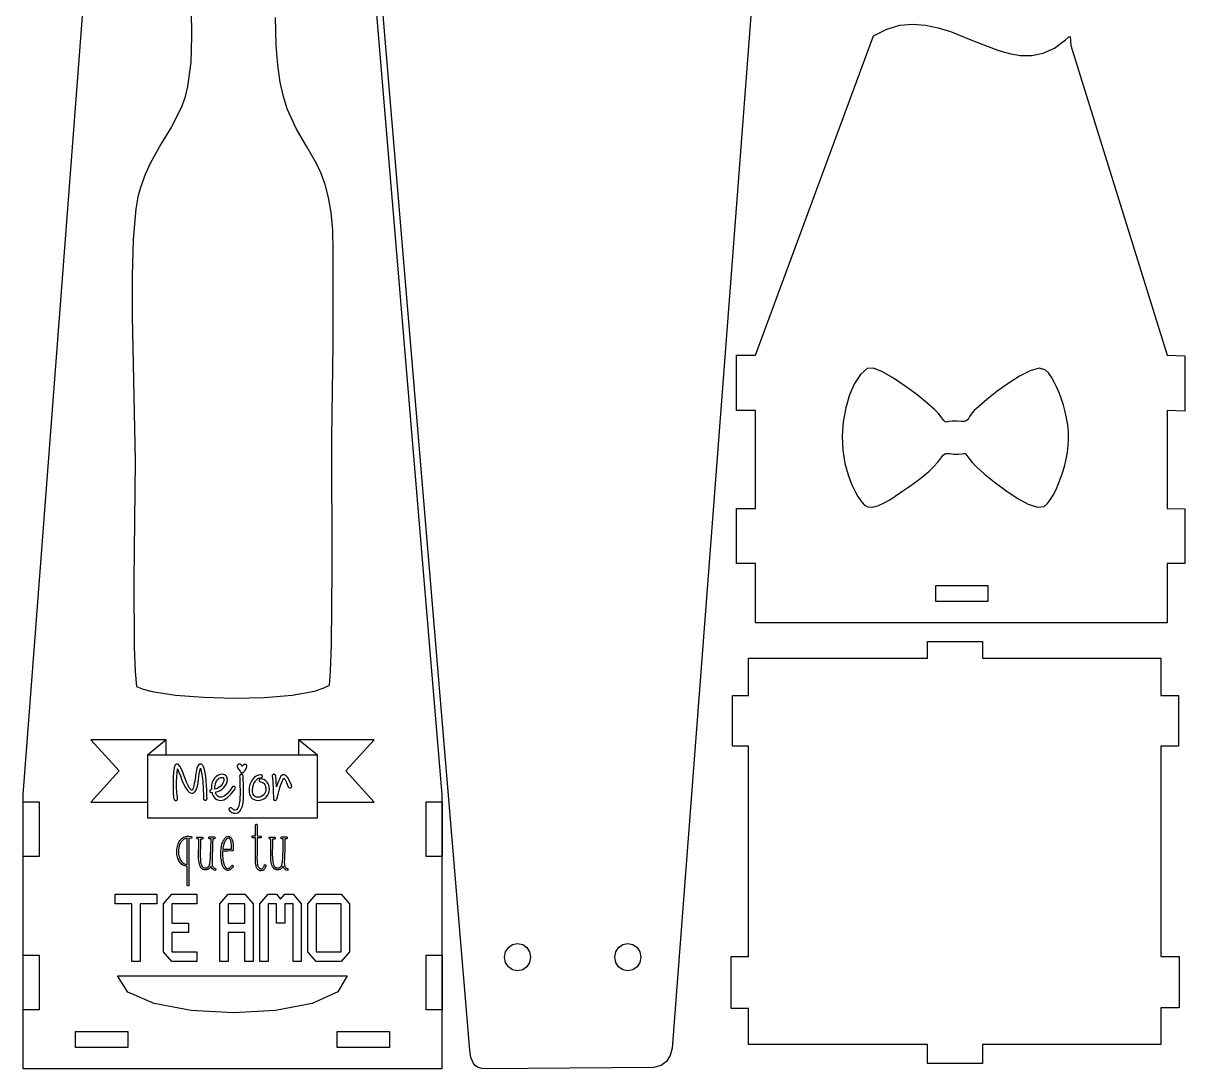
# Model space of a CAD drawing. Extents: x -1652 to 1470, y -458 to 1785.
# Drawn here: x -1329.8 to -1076, y 527.5 to 756 of the extents above; entities that cross this region are included whole.
import ezdxf

# ---------------------------------------------------------------- set-up
doc = ezdxf.new("R2010")
doc.units = 0
doc.layers.add('LAYER_1', color=7, linetype='CONTINUOUS')

msp = doc.modelspace()

# ---------------------------------------------------------------- linework, layer by layer
at = {"layer": 'LAYER_1', "color": 114}
for points in [[(-1303.2915, 887.1904), (-1266.7665, 887.4904), (-1265.7665, 887.4404), (-1264.9665, 887.2154), (-1264.3415, 886.8654), (-1263.8915, 886.3654), (-1263.3415, 885.0404), (-1263.1415, 883.3654), (-1238.3665, 587.4404), (-1238.3665, 527.4904), (-1329.8415, 527.4904), (-1329.8415, 587.4404), (-1307.3165, 882.9404), (-1306.8915, 884.6154), (-1306.1165, 885.8904), (-1304.9415, 886.7654), (-1303.2915, 887.1904)], [(-1192.0915, 527.7904), (-1228.6165, 527.4904), (-1229.6165, 527.5404), (-1230.4165, 527.7404), (-1231.0415, 528.1154), (-1231.4915, 528.6154), (-1232.0415, 529.9404), (-1232.2415, 531.5904), (-1257.0165, 827.5404), (-1257.0165, 887.4904), (-1165.5665, 887.4904), (-1165.5665, 827.5404), (-1188.0665, 532.0154), (-1188.4915, 530.3654), (-1189.2915, 529.0654), (-1190.4665, 528.2154), (-1192.0915, 527.7904)], [(-1144.0665, 753.3154), (-1141.1165, 754.7654), (-1138.2665, 755.5904), (-1135.4415, 755.8404), (-1132.6665, 755.6404), (-1129.9415, 755.0654), (-1127.2665, 754.2154), (-1122.0415, 752.1154), (-1116.9165, 750.1154), (-1114.4165, 749.3904), (-1111.9165, 748.9904), (-1109.4415, 748.9654), (-1106.9914, 749.4904), (-1104.5415, 750.5904), (-1102.0915, 752.3904), (-1101.3915, 753.0404), (-1101.0915, 753.1154), (-1100.9415, 751.1654), (-1079.8665, 683.4654), (-1076.0415, 683.3404), (-1076.0415, 671.2653), (-1079.8665, 671.3904), (-1079.8665, 649.9904), (-1076.0415, 649.8904), (-1076.0415, 637.9404), (-1079.8665, 637.9404), (-1079.8665, 624.9904), (-1169.8415, 624.9904), (-1169.8415, 637.9404), (-1173.9665, 637.9404), (-1173.9665, 649.9904), (-1169.8415, 649.9904), (-1169.8415, 671.3904), (-1173.9665, 671.3904), (-1173.9665, 683.4654), (-1169.8415, 683.4654), (-1144.0665, 753.3154)], [(-1130.4665, 629.6154), (-1130.4665, 633.1154), (-1119.0415, 633.1154), (-1119.0415, 629.6154), (-1130.4665, 629.6154)], [(-1081.2665, 617.2154), (-1081.2665, 609.1154), (-1077.4415, 609.1154), (-1077.4415, 597.9904), (-1081.2665, 597.9904), (-1081.2665, 552.0154), (-1077.2415, 552.0154), (-1077.2415, 540.7904), (-1081.2665, 540.7904), (-1081.2665, 532.8154), (-1120.2665, 532.8154), (-1120.2665, 528.6654), (-1132.2665, 528.6654), (-1132.2665, 532.8154), (-1171.3415, 532.8154), (-1171.3415, 540.6654), (-1175.1665, 540.6654), (-1175.1665, 552.0154), (-1171.3415, 552.0154), (-1171.3415, 597.9904), (-1174.8665, 597.9904), (-1174.8665, 609.1154), (-1171.3415, 609.1154), (-1171.3415, 617.2154), (-1132.2665, 617.2154), (-1132.2665, 620.9154), (-1120.2665, 620.9154), (-1120.2665, 617.2154), (-1081.2665, 617.2154)], [(-1329.8415, 585.8654), (-1326.3415, 585.8654), (-1326.3415, 573.8654), (-1329.8415, 573.8654), (-1329.8415, 585.8654)], [(-1241.8165, 585.8654), (-1238.3165, 585.8654), (-1238.3165, 573.8654), (-1241.8165, 573.8654), (-1241.8165, 585.8654)], [(-1221.8165, 548.8904), (-1222.9165, 549.1154), (-1223.8415, 549.7654), (-1224.4415, 550.7154), (-1224.6665, 551.8904), (-1224.4415, 553.0404), (-1223.8415, 554.0154), (-1222.9165, 554.6404), (-1221.8165, 554.8904), (-1220.6915, 554.6404), (-1219.7915, 554.0154), (-1219.1915, 553.0404), (-1218.9665, 551.8904), (-1219.1915, 550.7154), (-1219.7915, 549.7654), (-1220.6915, 549.1154), (-1221.8165, 548.8904)], [(-1197.7415, 548.8904), (-1198.8415, 549.1154), (-1199.7665, 549.7654), (-1200.3665, 550.7154), (-1200.5915, 551.8904), (-1200.3665, 553.0404), (-1199.7665, 554.0154), (-1198.8415, 554.6404), (-1197.7415, 554.8904), (-1196.6165, 554.6404), (-1195.7165, 554.0154), (-1195.0915, 553.0404), (-1194.8915, 551.8904), (-1195.0915, 550.7154), (-1195.7165, 549.7654), (-1196.6165, 549.1154), (-1197.7415, 548.8904)], [(-1329.8415, 552.3154), (-1326.3415, 552.3154), (-1326.3415, 540.3404), (-1329.8415, 540.3404), (-1329.8415, 552.3154)], [(-1241.8165, 552.3154), (-1238.3165, 552.3154), (-1238.3165, 540.3404), (-1241.8165, 540.3404), (-1241.8165, 552.3154)], [(-1318.3915, 532.1404), (-1318.3915, 535.6404), (-1306.9665, 535.6404), (-1306.9665, 532.1404), (-1318.3915, 532.1404)], [(-1261.2415, 532.1404), (-1261.2415, 535.6404), (-1249.8165, 535.6404), (-1249.8165, 532.1404), (-1261.2415, 532.1404)]]:
    msp.add_lwpolyline(points, close=True, dxfattribs=at)
msp.add_lwpolyline([(-1293.1665, 759.0904), (-1293.0665, 753.2154), (-1293.2415, 747.5154), (-1293.9415, 742.2154), (-1294.5415, 739.7654), (-1295.3415, 737.5154), (-1297.4165, 733.4154), (-1299.7415, 729.5904), (-1302.0915, 725.3654), (-1303.2165, 722.9404), (-1304.2415, 720.1654), (-1304.7915, 718.0654), (-1305.2165, 715.4404), (-1305.7915, 708.7904), (-1306.0415, 700.8154), (-1306.0415, 692.0404), (-1305.6665, 674.4154), (-1305.4165, 660.4154), (-1305.6665, 634.2154), (-1305.5915, 619.7404), (-1305.4165, 614.3404), (-1305.0915, 611.0404), (-1303.6165, 610.4654), (-1301.6665, 609.9654), (-1296.5915, 609.1904), (-1290.4415, 608.6904), (-1283.7665, 608.5154), (-1277.1415, 608.6654), (-1271.0915, 609.1654), (-1266.1665, 610.0654), (-1264.3165, 610.6654), (-1262.9415, 611.3404), (-1262.6665, 614.4404), (-1262.4915, 620.2404), (-1262.3665, 636.6654), (-1262.3915, 665.4154), (-1262.1415, 685.8404), (-1262.0915, 706.2654), (-1262.2165, 710.7904), (-1262.5665, 714.6654), (-1263.1415, 717.9654), (-1263.8915, 720.7904), (-1264.7665, 723.2154), (-1265.7415, 725.3654), (-1267.9165, 729.1404), (-1270.1415, 732.8654), (-1272.1415, 737.2904), (-1272.9915, 739.9904), (-1273.7165, 743.1654), (-1274.2415, 746.8654), (-1274.5665, 751.2154), (-1274.6915, 757.2654)], dxfattribs=at)
at = {"layer": 'LAYER_1'}
msp.add_lwpolyline([(-1145.4367, 680.547), (-1146.9073, 679.2306), (-1148.1959, 677.2711), (-1149.2704, 674.8081), (-1150.0991, 671.9807), (-1150.6498, 668.9284), (-1150.8907, 665.7904), (-1150.7897, 662.7062), (-1150.3149, 659.8151), (-1149.9881, 658.5875), (-1149.5978, 657.3271), (-1149.1474, 656.0644), (-1148.6407, 654.8303), (-1148.0811, 653.6552), (-1147.4722, 652.5698), (-1146.8175, 651.6049), (-1146.1207, 650.7909), (-1145.259, 650.3099), (-1144.1882, 650.2834), (-1142.985, 650.6067), (-1141.7262, 651.1747), (-1140.4886, 651.8829), (-1139.3489, 652.6263), (-1138.384, 653.3001), (-1137.6705, 653.7995), (-1136.3067, 654.7241), (-1135.0673, 655.5935), (-1133.932, 656.4364), (-1132.8805, 657.2811), (-1131.8924, 658.1562), (-1130.9474, 659.0902), (-1130.0252, 660.1117), (-1129.1054, 661.249), (-1128.8107, 661.5942), (-1128.5457, 661.821), (-1128.2911, 661.9504), (-1128.0274, 662.0035), (-1127.3957, 661.9646), (-1126.4958, 661.8723), (-1125.3896, 661.8547), (-1124.6932, 661.9134), (-1124.2887, 661.9801), (-1124.0581, 661.9866), (-1123.8835, 661.8648), (-1123.6471, 661.5463), (-1123.2307, 660.9631), (-1122.5166, 660.0468), (-1121.5442, 659.0559), (-1119.8503, 657.5536), (-1117.6537, 655.765), (-1115.1731, 653.9153), (-1112.627, 652.2295), (-1110.2342, 650.933), (-1108.2134, 650.2506), (-1106.7831, 650.4077), (-1106.1014, 650.9863), (-1105.4284, 651.8421), (-1104.7778, 652.91), (-1104.1628, 654.125), (-1103.5969, 655.4222), (-1103.0937, 656.7365), (-1102.6666, 658.003), (-1102.3289, 659.1565), (-1101.9502, 660.7246), (-1101.6726, 662.2434), (-1101.4978, 663.7314), (-1101.4272, 665.2074), (-1101.4626, 666.6898), (-1101.6055, 668.1974), (-1101.8575, 669.7486), (-1102.2202, 671.3621), (-1102.5524, 672.564), (-1102.959, 673.8323), (-1103.4322, 675.1216), (-1103.9642, 676.3868), (-1104.5473, 677.5825), (-1105.1738, 678.6633), (-1105.8359, 679.584), (-1106.5258, 680.2992), (-1107.8702, 680.6197), (-1109.8152, 680.0741), (-1112.1466, 678.8888), (-1114.6505, 677.2899), (-1117.1129, 675.5037), (-1119.3199, 673.7563), (-1121.0573, 672.2741), (-1122.1113, 671.2831), (-1122.6834, 670.6136), (-1123.0551, 670.0655), (-1123.3105, 669.6334), (-1123.5334, 669.3121), (-1123.8077, 669.0962), (-1124.2175, 668.9806), (-1124.8465, 668.9598), (-1125.7788, 669.0287), (-1126.8649, 669.0736), (-1127.5501, 668.998), (-1127.9528, 668.8866), (-1128.1917, 668.8244), (-1128.3851, 668.8962), (-1128.6517, 669.1869), (-1129.1098, 669.7813), (-1129.8781, 670.7644), (-1130.7519, 671.6344), (-1132.4081, 673.0776), (-1134.6086, 674.8577), (-1137.1152, 676.7386), (-1139.6895, 678.4842), (-1142.0933, 679.8582), (-1144.0885, 680.6245), (-1145.4367, 680.547)], close=True, dxfattribs=at)
at = {"layer": 'LAYER_1', "color": 250}
for points in [[(-1298.5897, 599.4205), (-1315.105, 599.4205), (-1308.9117, 592.6029), (-1315.105, 585.7853), (-1302.7185, 585.7853)], [(-1298.5897, 596.0116), (-1298.5897, 599.4205), (-1302.7185, 596.0116)], [(-1265.5588, 596.0116), (-1269.6876, 599.4205), (-1269.6876, 596.0116)], [(-1265.5588, 585.7853), (-1253.1724, 585.7853), (-1259.3655, 592.6029), (-1253.1724, 599.4205), (-1269.6876, 599.4205)]]:
    msp.add_lwpolyline(points, dxfattribs=at)
for points in [[(-1302.7185, 582.3765), (-1265.5588, 582.3765), (-1265.5588, 596.0116), (-1302.7185, 596.0116), (-1302.7185, 582.3765)], [(-1290.2206, 592.8837), (-1290.3018, 593.1822), (-1290.3924, 593.434), (-1290.4922, 593.6412), (-1290.6011, 593.8061), (-1290.719, 593.9306), (-1290.8457, 594.0169), (-1290.981, 594.0671), (-1291.1248, 594.0834), (-1291.3182, 594.0577), (-1291.4895, 593.9709), (-1291.6416, 593.8088), (-1291.7777, 593.557), (-1291.9006, 593.2013), (-1292.0133, 592.7272), (-1292.1189, 592.1205), (-1292.2203, 591.3669), (-1292.2882, 590.8724), (-1292.367, 590.3642), (-1292.4556, 589.8668), (-1292.553, 589.4048), (-1292.6582, 589.0028), (-1292.7701, 588.6853), (-1292.8877, 588.4768), (-1293.0099, 588.4018), (-1293.0691, 588.4191), (-1293.2249, 588.5319), (-1293.338, 588.6527), (-1293.4739, 588.8315), (-1293.6321, 589.0799), (-1293.8123, 589.4092), (-1294.1503, 590.1373), (-1294.4625, 590.9164), (-1294.7565, 591.7008), (-1295.0399, 592.4449), (-1295.3203, 593.1031), (-1295.6053, 593.6297), (-1295.9025, 593.9791), (-1296.2196, 594.1057), (-1296.2992, 594.0979), (-1296.398, 594.069), (-1296.5062, 594.0103), (-1296.6145, 593.9134), (-1296.6585, 593.8545), (-1296.7042, 593.7751), (-1296.7508, 593.6687), (-1296.7976, 593.5286), (-1296.8437, 593.3482), (-1296.8886, 593.1208), (-1296.9313, 592.8399), (-1296.9712, 592.4988), (-1296.9986, 592.1903), (-1297.0233, 591.8597), (-1297.045, 591.5085), (-1297.0635, 591.1379), (-1297.0783, 590.7492), (-1297.0893, 590.3439), (-1297.0961, 589.9232), (-1297.0984, 589.4884), (-1297.0954, 588.9986), (-1297.0861, 588.5131), (-1297.0702, 588.0438), (-1297.0475, 587.6026), (-1297.0176, 587.2011), (-1296.9802, 586.8511), (-1296.9351, 586.5646), (-1296.8819, 586.3533), (-1296.826, 586.2542), (-1296.7402, 586.1794), (-1296.633, 586.1322), (-1296.5126, 586.1157), (-1296.434, 586.1229), (-1296.3615, 586.1435), (-1296.2965, 586.176), (-1296.2404, 586.219), (-1296.1944, 586.271), (-1296.1598, 586.3306), (-1296.1381, 586.3963), (-1296.1306, 586.4666), (-1296.1624, 586.7235), (-1296.2324, 587.3507), (-1296.2698, 587.7757), (-1296.3024, 588.2602), (-1296.3255, 588.7933), (-1296.3342, 589.3639), (-1296.3296, 589.9327), (-1296.3167, 590.4877), (-1296.2966, 591.0201), (-1296.2706, 591.5213), (-1296.2398, 591.9827), (-1296.2054, 592.3958), (-1296.1686, 592.7518), (-1296.1306, 593.0421), (-1295.833, 592.3229), (-1295.5123, 591.49), (-1295.1667, 590.6081), (-1294.7948, 589.7416), (-1294.3948, 588.9553), (-1293.9651, 588.3136), (-1293.504, 587.8813), (-1293.0099, 587.7228), (-1292.8677, 587.7328), (-1292.7194, 587.7688), (-1292.5676, 587.8398), (-1292.4146, 587.9548), (-1292.2627, 588.1228), (-1292.1144, 588.353), (-1291.9721, 588.6542), (-1291.8382, 589.0356), (-1291.7203, 589.5442), (-1291.6209, 590.1039), (-1291.5346, 590.6914), (-1291.4561, 591.2836), (-1291.38, 591.8572), (-1291.3008, 592.389), (-1291.2134, 592.8559), (-1291.1122, 593.2345), (-1291.0061, 592.8455), (-1290.875, 592.2102), (-1290.807, 591.8109), (-1290.7414, 591.3628), (-1290.6808, 590.8702), (-1290.6281, 590.3372), (-1290.5839, 589.7811), (-1290.5466, 589.2243), (-1290.5158, 588.6789), (-1290.4913, 588.1571), (-1290.4727, 587.6708), (-1290.4598, 587.2322), (-1290.4523, 586.8532), (-1290.4499, 586.546), (-1290.4424, 586.4761), (-1290.4206, 586.4116), (-1290.3861, 586.3538), (-1290.34, 586.3039), (-1290.2838, 586.263), (-1290.2188, 586.2323), (-1290.1463, 586.213), (-1290.0677, 586.2063), (-1289.9928, 586.213), (-1289.922, 586.2323), (-1289.8573, 586.263), (-1289.8003, 586.3039), (-1289.7528, 586.3538), (-1289.7167, 586.4116), (-1289.6938, 586.4761), (-1289.6857, 586.546), (-1289.693, 586.9756), (-1289.7155, 587.6428), (-1289.7542, 588.4806), (-1289.8098, 589.4219), (-1289.8834, 590.3999), (-1289.9758, 591.3475), (-1290.0879, 592.1978), (-1290.2206, 592.8837)], [(-1281.292, 594.0379), (-1281.3556, 594.0379), (-1281.4431, 594.0305), (-1281.5327, 594.008), (-1281.623, 593.9705), (-1281.7123, 593.9177), (-1281.7992, 593.8496), (-1281.8823, 593.7659), (-1281.96, 593.6665), (-1282.0308, 593.5514), (-1282.0811, 593.6884), (-1282.1444, 593.8033), (-1282.2181, 593.8972), (-1282.2998, 593.9714), (-1282.3868, 594.027), (-1282.4767, 594.0653), (-1282.5669, 594.0874), (-1282.6548, 594.0945), (-1282.7356, 594.0861), (-1282.8139, 594.0613), (-1282.887, 594.0205), (-1282.9526, 593.9643), (-1283.008, 593.8933), (-1283.0507, 593.808), (-1283.0782, 593.7089), (-1283.0879, 593.5965), (-1283.0507, 593.3995), (-1282.9526, 593.2062), (-1282.8139, 593.0149), (-1282.6549, 592.8242), (-1282.4958, 592.6325), (-1282.3571, 592.438), (-1282.259, 592.2393), (-1282.2218, 592.0348), (-1282.1709, 591.9669), (-1282.1198, 591.9896), (-1281.8292, 592.2579), (-1281.5861, 592.5043), (-1281.3877, 592.7314), (-1281.2315, 592.9416), (-1281.1146, 593.1375), (-1281.0345, 593.3215), (-1280.9884, 593.4963), (-1280.9736, 593.6643), (-1280.9794, 593.738), (-1280.9965, 593.8055), (-1281.024, 593.8662), (-1281.0611, 593.9191), (-1281.1073, 593.9635), (-1281.1616, 593.9987), (-1281.2235, 594.0237), (-1281.292, 594.0379)], [(-1283.6993, 589.1602), (-1283.8903, 589.2054), (-1283.9849, 589.1932), (-1284.0734, 589.1587), (-1284.1501, 589.1051), (-1284.2088, 589.0356), (-1284.5826, 588.4734), (-1284.9471, 588.005), (-1285.2991, 587.6247), (-1285.6353, 587.3267), (-1285.9524, 587.105), (-1286.247, 586.9539), (-1286.5161, 586.8675), (-1286.7561, 586.84), (-1286.941, 586.8593), (-1287.1131, 586.916), (-1287.2715, 587.0083), (-1287.4153, 587.1343), (-1287.5435, 587.292), (-1287.6553, 587.4798), (-1287.7497, 587.6956), (-1287.826, 587.9377), (-1287.3158, 588.0861), (-1286.8344, 588.3118), (-1286.3938, 588.604), (-1286.0063, 588.9521), (-1285.6838, 589.3453), (-1285.4385, 589.7728), (-1285.2824, 590.224), (-1285.2277, 590.6881), (-1285.2482, 590.9331), (-1285.3079, 591.1566), (-1285.4044, 591.3552), (-1285.535, 591.5255), (-1285.6973, 591.6639), (-1285.8887, 591.767), (-1286.1066, 591.8315), (-1286.3485, 591.8537), (-1286.8495, 591.7974), (-1287.3064, 591.6348), (-1287.7123, 591.375), (-1288.0601, 591.0275), (-1288.3428, 590.6014), (-1288.5535, 590.1062), (-1288.685, 589.551), (-1288.7304, 588.9451), (-1288.7048, 588.5262), (-1288.7792, 588.519), (-1288.8485, 588.4986), (-1288.9112, 588.4666), (-1288.9659, 588.4244), (-1289.0111, 588.3738), (-1289.0451, 588.3162), (-1289.0667, 588.2534), (-1289.0742, 588.1868), (-1289.0644, 588.1007), (-1289.0362, 588.0287), (-1288.9916, 587.9699), (-1288.9325, 587.9236), (-1288.8609, 587.889), (-1288.7787, 587.8653), (-1288.6878, 587.8517), (-1288.5902, 587.8473), (-1288.4748, 587.4694), (-1288.3216, 587.135), (-1288.133, 586.8463), (-1287.912, 586.6052), (-1287.6611, 586.4141), (-1287.383, 586.2749), (-1287.0804, 586.1898), (-1286.7561, 586.161), (-1286.4072, 586.198), (-1286.0325, 586.3106), (-1285.6376, 586.5012), (-1285.2278, 586.7722), (-1284.8083, 587.1259), (-1284.3847, 587.5647), (-1283.9623, 588.0911), (-1283.5464, 588.7074), (-1283.4955, 588.8657), (-1283.5094, 588.95), (-1283.5497, 589.03), (-1283.6138, 589.1015), (-1283.6993, 589.1602)], [(-1281.7887, 591.4801), (-1281.7968, 591.55), (-1281.8197, 591.6144), (-1281.8559, 591.6722), (-1281.9033, 591.7221), (-1281.9604, 591.763), (-1282.0252, 591.7937), (-1282.0959, 591.813), (-1282.1709, 591.8197), (-1282.2494, 591.813), (-1282.3219, 591.7937), (-1282.3869, 591.763), (-1282.4431, 591.7221), (-1282.4891, 591.6722), (-1282.5236, 591.6144), (-1282.5454, 591.55), (-1282.5529, 591.4801), (-1282.5491, 591.1686), (-1282.539, 590.8149), (-1282.5247, 590.4245), (-1282.5083, 590.0032), (-1282.4919, 589.5564), (-1282.4776, 589.0897), (-1282.4675, 588.6087), (-1282.4637, 588.1189), (-1282.4684, 587.4745), (-1282.4896, 586.7895), (-1282.5376, 586.1029), (-1282.623, 585.4537), (-1282.7561, 584.8809), (-1282.9474, 584.4235), (-1283.2073, 584.1205), (-1283.5464, 584.0108), (-1283.6773, 584.0332), (-1283.8034, 584.0921), (-1283.9255, 584.1755), (-1284.0448, 584.2711), (-1284.1622, 584.3666), (-1284.279, 584.45), (-1284.396, 584.5089), (-1284.5144, 584.5313), (-1284.5967, 584.5237), (-1284.6709, 584.5021), (-1284.7361, 584.4687), (-1284.7915, 584.4253), (-1284.8361, 584.3739), (-1284.8691, 584.3166), (-1284.8896, 584.2553), (-1284.8966, 584.192), (-1284.8201, 583.988), (-1284.6823, 583.8364), (-1284.5369, 583.7041), (-1284.3847, 583.5914), (-1284.2263, 583.4986), (-1284.0625, 583.4259), (-1283.8941, 583.3737), (-1283.7218, 583.3422), (-1283.5464, 583.3316), (-1282.9624, 583.4499), (-1282.5163, 583.7795), (-1282.1896, 584.2823), (-1281.9638, 584.9203), (-1281.8204, 585.6553), (-1281.7409, 586.4493), (-1281.7068, 587.2644), (-1281.6995, 588.0623), (-1281.7033, 588.5606), (-1281.7134, 589.0499), (-1281.7277, 589.5247), (-1281.7441, 589.9792), (-1281.7605, 590.4077), (-1281.7748, 590.8045), (-1281.7849, 591.1638), (-1281.7887, 591.4801)], [(-1277.8657, 590.869), (-1277.9167, 590.869), (-1277.988, 590.8628), (-1278.057, 590.8448), (-1278.1215, 590.8159), (-1278.1794, 590.7771), (-1278.2283, 590.7292), (-1278.266, 590.6733), (-1278.2902, 590.6101), (-1278.2988, 590.5408), (-1278.2929, 590.4745), (-1278.2757, 590.4134), (-1278.2477, 590.3583), (-1278.2096, 590.3099), (-1278.162, 590.2691), (-1278.1054, 590.2366), (-1278.0404, 590.2131), (-1277.9677, 590.1995), (-1277.6661, 590.1226), (-1277.4178, 589.9919), (-1277.2188, 589.8177), (-1277.065, 589.6105), (-1276.9524, 589.3804), (-1276.8769, 589.1378), (-1276.8346, 588.893), (-1276.8214, 588.6564), (-1276.8437, 588.3531), (-1276.9141, 588.0416), (-1277.0377, 587.7369), (-1277.2194, 587.454), (-1277.4644, 587.2079), (-1277.7778, 587.0135), (-1278.1646, 586.8859), (-1278.6299, 586.84), (-1278.886, 586.8672), (-1279.1093, 586.9466), (-1279.2996, 587.0753), (-1279.4562, 587.25), (-1279.5788, 587.4679), (-1279.667, 587.7257), (-1279.7202, 588.0205), (-1279.738, 588.3491), (-1279.7286, 588.5944), (-1279.7008, 588.8433), (-1279.6554, 589.093), (-1279.5932, 589.3407), (-1279.5148, 589.5836), (-1279.421, 589.819), (-1279.3127, 590.0441), (-1279.1904, 590.256), (-1279.1033, 590.3836), (-1278.9954, 590.5216), (-1278.8671, 590.6617), (-1278.7191, 590.7953), (-1278.552, 590.9139), (-1278.3664, 591.0091), (-1278.1629, 591.0725), (-1277.9421, 591.0955), (-1277.8672, 591.1027), (-1277.7965, 591.1231), (-1277.7317, 591.1551), (-1277.6747, 591.1973), (-1277.6272, 591.2479), (-1277.5911, 591.3054), (-1277.5681, 591.3683), (-1277.56, 591.4348), (-1277.5681, 591.5047), (-1277.5911, 591.5691), (-1277.6272, 591.6269), (-1277.6747, 591.6768), (-1277.7317, 591.7177), (-1277.7965, 591.7484), (-1277.8672, 591.7677), (-1277.9421, 591.7744), (-1278.4507, 591.6999), (-1278.9278, 591.4883), (-1279.3623, 591.1576), (-1279.7428, 590.726), (-1280.0583, 590.2112), (-1280.2974, 589.6315), (-1280.4491, 589.0048), (-1280.5022, 588.3491), (-1280.4698, 587.8803), (-1280.3745, 587.4565), (-1280.2188, 587.0832), (-1280.0055, 586.7656), (-1279.7373, 586.5092), (-1279.4168, 586.3193), (-1279.0468, 586.2015), (-1278.6299, 586.161), (-1278.0805, 586.2086), (-1277.5831, 586.3464), (-1277.1442, 586.5671), (-1276.7704, 586.8634), (-1276.4682, 587.2278), (-1276.2443, 587.653), (-1276.1051, 588.1317), (-1276.0572, 588.6564), (-1276.091, 589.0677), (-1276.1893, 589.455), (-1276.3473, 589.811), (-1276.5602, 590.1285), (-1276.8233, 590.4003), (-1277.1318, 590.6191), (-1277.4808, 590.7778), (-1277.8657, 590.869)], [(-1271.6374, 590.3937), (-1271.8024, 590.725), (-1271.9642, 591.007), (-1272.1242, 591.2412), (-1272.2838, 591.4292), (-1272.4447, 591.5727), (-1272.6083, 591.6732), (-1272.776, 591.7323), (-1272.9494, 591.7517), (-1273.1645, 591.7174), (-1273.3567, 591.6108), (-1273.5343, 591.4264), (-1273.7055, 591.159), (-1273.8785, 590.8029), (-1274.0615, 590.3528), (-1274.2628, 589.8032), (-1274.4904, 589.1487), (-1274.6689, 591.548), (-1274.6859, 591.6169), (-1274.7164, 591.6787), (-1274.7586, 591.7329), (-1274.8105, 591.7787), (-1274.8702, 591.8154), (-1274.9356, 591.8425), (-1275.005, 591.8593), (-1275.0763, 591.865), (-1275.1496, 591.8569), (-1275.2161, 591.8342), (-1275.2747, 591.7993), (-1275.3247, 591.7546), (-1275.3652, 591.7025), (-1275.3951, 591.6453), (-1275.4138, 591.5855), (-1275.4202, 591.5254), (-1275.4202, 591.4915), (-1275.3659, 590.9191), (-1275.3179, 590.3186), (-1275.2765, 589.6965), (-1275.2419, 589.0597), (-1275.2145, 588.4149), (-1275.1945, 587.769), (-1275.1823, 587.1286), (-1275.1782, 586.5005), (-1275.1712, 586.4307), (-1275.1507, 586.3663), (-1275.1178, 586.3085), (-1275.0731, 586.2586), (-1275.0178, 586.2177), (-1274.9525, 586.187), (-1274.8784, 586.1677), (-1274.7961, 586.161), (-1274.6685, 586.181), (-1274.5589, 586.236), (-1274.4755, 586.3185), (-1274.4268, 586.4213), (-1274.1543, 587.4891), (-1273.9014, 588.3983), (-1273.6701, 589.1579), (-1273.462, 589.7769), (-1273.2789, 590.2644), (-1273.1228, 590.6293), (-1272.9953, 590.8807), (-1272.8983, 591.0276), (-1272.8104, 590.9349), (-1272.6819, 590.7615), (-1272.5151, 590.4864), (-1272.3124, 590.0882), (-1271.9303, 589.1262), (-1271.8745, 589.0252), (-1271.7887, 588.9465), (-1271.6814, 588.8954), (-1271.561, 588.8772), (-1271.4825, 588.8854), (-1271.41, 588.9085), (-1271.345, 588.9446), (-1271.2888, 588.9918), (-1271.2427, 589.0479), (-1271.2082, 589.1111), (-1271.1864, 589.1794), (-1271.1789, 589.2507), (-1271.1914, 589.3195), (-1271.2505, 589.5039), (-1271.3884, 589.8474), (-1271.6374, 590.3937)], [(-1287.9534, 588.617), (-1287.9662, 588.9564), (-1287.9353, 589.4189), (-1287.846, 589.8425), (-1287.7029, 590.2203), (-1287.5108, 590.5451), (-1287.2745, 590.81), (-1286.9989, 591.0079), (-1286.6886, 591.1318), (-1286.3485, 591.1747), (-1286.2564, 591.1649), (-1286.18, 591.1368), (-1286.1182, 591.0923), (-1286.0699, 591.0331), (-1286.0342, 590.9613), (-1286.01, 590.8786), (-1285.9963, 590.7869), (-1285.9919, 590.6881), (-1286.013, 590.4737), (-1286.0817, 590.2084), (-1286.2062, 589.9113), (-1286.3947, 589.6015), (-1286.6555, 589.298), (-1286.9967, 589.0201), (-1287.4266, 588.7867), (-1287.9534, 588.617)], [(-1279.7063, 578.4043), (-1279.1714, 578.3897), (-1279.0823, 578.3897), (-1279.0823, 579.0934), (-1279.0695, 580.7793), (-1279.0185, 580.9261), (-1278.8912, 580.9848), (-1278.7638, 580.9261), (-1278.7128, 580.7793), (-1278.7256, 579.0934), (-1278.7256, 578.375), (-1278.0124, 578.3603), (-1277.9868, 578.3603), (-1277.8786, 578.3017), (-1277.8213, 578.1697), (-1277.8722, 578.0231), (-1277.9996, 577.9496), (-1278.7256, 577.9644), (-1278.7256, 577.6126), (-1278.7256, 576.5716), (-1278.7256, 576.0439), (-1278.7384, 574.8563), (-1278.751, 574.431), (-1278.7638, 573.6248), (-1278.7515, 573.0548), (-1278.7145, 572.5617), (-1278.6528, 572.1457), (-1278.5664, 571.8066), (-1278.5126, 571.6658), (-1278.4498, 571.5437), (-1278.3781, 571.4404), (-1278.2974, 571.3559), (-1278.2077, 571.2901), (-1278.1091, 571.2431), (-1278.0015, 571.2149), (-1277.885, 571.2055), (-1277.6939, 571.2202), (-1277.6107, 571.2445), (-1277.5331, 571.288), (-1277.461, 571.3507), (-1277.3946, 571.4328), (-1277.3337, 571.5341), (-1277.2783, 571.6546), (-1277.2286, 571.7944), (-1277.1844, 571.9535), (-1277.159, 572.0239), (-1277.1208, 572.0742), (-1277.0698, 572.1044), (-1277.0061, 572.1145), (-1276.8596, 572.0265), (-1276.8405, 571.8359), (-1276.9058, 571.6146), (-1276.9806, 571.4199), (-1277.065, 571.2518), (-1277.1589, 571.1102), (-1277.2624, 570.9952), (-1277.3755, 570.9068), (-1277.4981, 570.845), (-1277.6303, 570.8097), (-1277.9104, 570.7804), (-1278.0728, 570.7918), (-1278.2225, 570.8262), (-1278.3594, 570.8834), (-1278.4836, 570.9636), (-1278.595, 571.0667), (-1278.6938, 571.1927), (-1278.7797, 571.3416), (-1278.853, 571.5135), (-1278.9157, 571.7068), (-1278.97, 571.9203), (-1279.0159, 572.154), (-1279.0536, 572.4078), (-1279.1038, 572.976), (-1279.1205, 573.6248), (-1279.1077, 574.4457), (-1279.0949, 574.8563), (-1279.0823, 576.0439), (-1279.0823, 576.5716), (-1279.0823, 577.598), (-1279.0823, 577.9792), (-1279.1841, 577.9792), (-1279.7063, 577.9937), (-1279.8337, 578.0525), (-1279.8847, 578.1991), (-1279.8337, 578.3458), (-1279.7063, 578.4043)], [(-1293.7421, 578.3458), (-1293.1053, 578.2576), (-1293.0495, 578.2155), (-1293.0097, 578.1624), (-1292.9859, 578.0983), (-1292.9779, 578.0231), (-1293.0416, 577.8692), (-1293.1945, 577.8325), (-1293.6531, 577.9205), (-1293.6403, 572.4224), (-1293.6403, 569.0357), (-1293.6403, 567.6574), (-1293.6913, 567.5109), (-1293.8185, 567.4522), (-1293.946, 567.5109), (-1293.9969, 567.6574), (-1293.9969, 569.0357), (-1293.9969, 571.7041), (-1294.2572, 571.7491), (-1294.5032, 571.8181), (-1294.7348, 571.9112), (-1294.9522, 572.0284), (-1295.1551, 572.1696), (-1295.3438, 572.3349), (-1295.5182, 572.5242), (-1295.6782, 572.7376), (-1295.8215, 572.9689), (-1295.9456, 573.2118), (-1296.0507, 573.4665), (-1296.1367, 573.7328), (-1296.2035, 574.0108), (-1296.2513, 574.3004), (-1296.2799, 574.6017), (-1296.2895, 574.9147), (-1296.264, 575.4573), (-1296.2207, 575.7851), (-1296.1609, 576.0942), (-1296.0846, 576.3845), (-1295.9918, 576.656), (-1295.8824, 576.9087), (-1295.7566, 577.1426), (-1295.6142, 577.3576), (-1295.4553, 577.5539), (-1295.285, 577.7299), (-1295.1086, 577.8838), (-1294.926, 578.0158), (-1294.7372, 578.1257), (-1294.5423, 578.2137), (-1294.3412, 578.2797), (-1294.1339, 578.3237), (-1293.9205, 578.3458), (-1293.8313, 578.375), (-1293.7421, 578.3458)], [(-1293.9969, 572.4077), (-1294.0096, 577.9205), (-1294.1794, 577.89), (-1294.3447, 577.8426), (-1294.5057, 577.7782), (-1294.6624, 577.6969), (-1294.8146, 577.5986), (-1294.9625, 577.4834), (-1295.106, 577.3512), (-1295.2451, 577.202), (-1295.3752, 577.0362), (-1295.4919, 576.8539), (-1295.595, 576.655), (-1295.6845, 576.4397), (-1295.7606, 576.2078), (-1295.8231, 575.9595), (-1295.872, 575.6946), (-1295.9075, 575.4133), (-1295.9329, 574.9442), (-1295.9248, 574.6673), (-1295.9007, 574.4009), (-1295.8603, 574.145), (-1295.8039, 573.8996), (-1295.7314, 573.6648), (-1295.6427, 573.4405), (-1295.5379, 573.2267), (-1295.417, 573.0235), (-1295.282, 572.8361), (-1295.1348, 572.6699), (-1294.9755, 572.5246), (-1294.804, 572.4005), (-1294.6205, 572.2974), (-1294.4247, 572.2154), (-1294.2169, 572.1544), (-1293.9969, 572.1145), (-1293.9969, 572.4077)], [(-1288.5329, 573.3901), (-1288.5582, 572.5691), (-1288.5495, 572.2713), (-1288.5232, 572.023), (-1288.4795, 571.8241), (-1288.4182, 571.6748), (-1288.3314, 571.5555), (-1288.2112, 571.4474), (-1288.0576, 571.3502), (-1287.8705, 571.2641), (-1287.8203, 571.2303), (-1287.7845, 571.1873), (-1287.763, 571.135), (-1287.7558, 571.0736), (-1287.8196, 570.9051), (-1287.9851, 570.8684), (-1288.1401, 570.9325), (-1288.2805, 571.0076), (-1288.4061, 571.0937), (-1288.5169, 571.1908), (-1288.6131, 571.299), (-1288.6945, 571.4181), (-1288.7611, 571.5483), (-1288.8131, 571.6895), (-1288.8386, 571.7919), (-1288.9331, 571.5995), (-1289.0447, 571.4327), (-1289.1735, 571.2916), (-1289.3193, 571.1761), (-1289.4823, 571.0863), (-1289.6624, 571.0222), (-1289.8597, 570.9837), (-1290.0741, 570.9709), (-1290.332, 570.9966), (-1290.5644, 571.0735), (-1290.7713, 571.2018), (-1290.9528, 571.3815), (-1291.1089, 571.6124), (-1291.2394, 571.8946), (-1291.3445, 572.2282), (-1291.4241, 572.6131), (-1291.4742, 573.0053), (-1291.5101, 573.4341), (-1291.5315, 573.8996), (-1291.5387, 574.4016), (-1291.5005, 576.4543), (-1291.475, 577.7152), (-1291.7935, 577.7298), (-1291.9081, 577.8032), (-1291.959, 577.9644), (-1291.9017, 578.0964), (-1291.7679, 578.1552), (-1290.7108, 578.1257), (-1290.5834, 578.0672), (-1290.5326, 577.9205), (-1290.5834, 577.7666), (-1290.7108, 577.7005), (-1291.1184, 577.7005), (-1291.1439, 576.4397), (-1291.1821, 574.4605), (-1291.0801, 572.6864), (-1291.0152, 572.3721), (-1290.9353, 572.1036), (-1290.8402, 571.8809), (-1290.7299, 571.7041), (-1290.6681, 571.6319), (-1290.6006, 571.5693), (-1290.5273, 571.5164), (-1290.4482, 571.473), (-1290.3633, 571.4393), (-1290.2727, 571.4153), (-1290.1763, 571.4008), (-1290.0741, 571.396), (-1289.8702, 571.4088), (-1289.6919, 571.4473), (-1289.5391, 571.5116), (-1289.4117, 571.6015), (-1289.3035, 571.7215), (-1289.2079, 571.8763), (-1289.1251, 572.066), (-1289.055, 572.2904), (-1288.8958, 573.5148), (-1288.8258, 575.9119), (-1288.8258, 576.3517), (-1288.8131, 576.8208), (-1288.8004, 577.7445), (-1289.1315, 577.7445), (-1289.2526, 577.8103), (-1289.3099, 577.9644), (-1289.2526, 578.1111), (-1289.1315, 578.1697), (-1288.0998, 578.1697), (-1287.9725, 578.1111), (-1287.9215, 577.9644), (-1287.9725, 577.8103), (-1288.0998, 577.7445), (-1288.4436, 577.7445), (-1288.4564, 576.8063), (-1288.4693, 576.337), (-1288.4693, 575.9119), (-1288.5329, 573.6833), (-1288.5456, 573.4928), (-1288.5329, 573.3901)], [(-1286.2912, 575.0616), (-1286.304, 574.6508), (-1286.2921, 574.0796), (-1286.2562, 573.5532), (-1286.1965, 573.0717), (-1286.113, 572.6351), (-1286.0079, 572.2508), (-1285.8837, 571.9259), (-1285.8144, 571.7858), (-1285.7404, 571.6606), (-1285.6616, 571.5502), (-1285.5781, 571.4547), (-1285.4753, 571.3714), (-1285.371, 571.3118), (-1285.2651, 571.276), (-1285.1577, 571.2641), (-1285.0494, 571.2746), (-1284.9411, 571.3063), (-1284.8328, 571.359), (-1284.7245, 571.4328), (-1284.6163, 571.5276), (-1284.508, 571.6436), (-1284.3998, 571.7806), (-1284.2915, 571.9386), (-1284.1515, 572.0265), (-1284.0114, 571.9605), (-1283.9477, 571.8213), (-1283.9859, 571.6895), (-1284.1164, 571.5025), (-1284.2534, 571.3376), (-1284.3966, 571.1946), (-1284.5463, 571.0736), (-1284.6992, 570.9774), (-1284.852, 570.9087), (-1285.0049, 570.8675), (-1285.1577, 570.8538), (-1285.3328, 570.873), (-1285.5016, 570.9307), (-1285.664, 571.0269), (-1285.8199, 571.1617), (-1285.9247, 571.2779), (-1286.0225, 571.4067), (-1286.1134, 571.5481), (-1286.1973, 571.7021), (-1286.2742, 571.8687), (-1286.3442, 572.0479), (-1286.4072, 572.2398), (-1286.4632, 572.4442), (-1286.5551, 572.8773), (-1286.6208, 573.3333), (-1286.6602, 573.8121), (-1286.6734, 574.3138), (-1286.6662, 574.7059), (-1286.6447, 575.0908), (-1286.6089, 575.4683), (-1286.5587, 575.8384), (-1286.4966, 576.1895), (-1286.425, 576.5093), (-1286.3438, 576.798), (-1286.253, 577.0556), (-1286.1488, 577.2858), (-1286.0397, 577.4926), (-1285.9259, 577.6761), (-1285.8073, 577.8362), (-1285.6839, 577.9729), (-1285.5557, 578.0864), (-1285.4227, 578.1764), (-1285.285, 578.2431), (-1284.9921, 578.3017), (-1284.8801, 578.2923), (-1284.7732, 578.2641), (-1284.6715, 578.2172), (-1284.575, 578.1514), (-1284.4836, 578.0669), (-1284.3974, 577.9635), (-1284.3164, 577.8414), (-1284.2406, 577.7005), (-1284.175, 577.5454), (-1284.1181, 577.3734), (-1284.0699, 577.1844), (-1284.0305, 576.9784), (-1283.9779, 576.5157), (-1283.9604, 575.9851), (-1283.9859, 575.3106), (-1283.9938, 575.2392), (-1284.0177, 575.1861), (-1284.0575, 575.1512), (-1284.1132, 575.1346), (-1284.2024, 575.1055), (-1285.1321, 575.0763), (-1285.527, 575.0763), (-1285.7181, 575.0763), (-1286.2912, 575.0616)], [(-1284.3425, 575.516), (-1284.3297, 575.9851), (-1284.3448, 576.4598), (-1284.3902, 576.8722), (-1284.4242, 577.055), (-1284.4658, 577.2222), (-1284.515, 577.3739), (-1284.5717, 577.5099), (-1284.6601, 577.6767), (-1284.7597, 577.7958), (-1284.8136, 577.8376), (-1284.8703, 577.8674), (-1284.9298, 577.8852), (-1284.9921, 577.8912), (-1285.1577, 577.8617), (-1285.255, 577.8097), (-1285.3495, 577.7417), (-1285.4412, 577.6577), (-1285.5302, 577.5576), (-1285.6164, 577.4414), (-1285.6998, 577.3093), (-1285.7803, 577.1611), (-1285.8581, 576.9968), (-1285.9975, 576.643), (-1286.1097, 576.271), (-1286.1949, 575.8807), (-1286.253, 575.472), (-1285.7181, 575.4865), (-1285.5143, 575.4865), (-1284.3425, 575.516)], [(-1272.7648, 573.3901), (-1272.7902, 572.5691), (-1272.7815, 572.2713), (-1272.7552, 572.023), (-1272.7114, 571.8241), (-1272.6501, 571.6748), (-1272.5633, 571.5555), (-1272.4431, 571.4474), (-1272.2895, 571.3502), (-1272.1024, 571.2641), (-1272.0522, 571.2303), (-1272.0164, 571.1873), (-1271.9949, 571.135), (-1271.9877, 571.0736), (-1272.0515, 570.9051), (-1272.217, 570.8684), (-1272.372, 570.9325), (-1272.5124, 571.0076), (-1272.638, 571.0937), (-1272.7488, 571.1908), (-1272.845, 571.299), (-1272.9264, 571.4181), (-1272.993, 571.5483), (-1273.045, 571.6895), (-1273.0705, 571.7919), (-1273.165, 571.5995), (-1273.2766, 571.4327), (-1273.4054, 571.2916), (-1273.5512, 571.1761), (-1273.7142, 571.0863), (-1273.8943, 571.0222), (-1274.0916, 570.9837), (-1274.306, 570.9709), (-1274.5639, 570.9966), (-1274.7963, 571.0735), (-1275.0032, 571.2018), (-1275.1847, 571.3815), (-1275.3408, 571.6124), (-1275.4713, 571.8946), (-1275.5764, 572.2282), (-1275.656, 572.6131), (-1275.7061, 573.0053), (-1275.742, 573.4341), (-1275.7634, 573.8996), (-1275.7706, 574.4016), (-1275.7324, 576.4543), (-1275.7069, 577.7152), (-1276.0255, 577.7298), (-1276.14, 577.8032), (-1276.1909, 577.9644), (-1276.1336, 578.0964), (-1275.9998, 578.1552), (-1274.9427, 578.1257), (-1274.8154, 578.0672), (-1274.7645, 577.9205), (-1274.8154, 577.7666), (-1274.9427, 577.7005), (-1275.3503, 577.7005), (-1275.3758, 576.4397), (-1275.4141, 574.4605), (-1275.3121, 572.6864), (-1275.2472, 572.3721), (-1275.1672, 572.1036), (-1275.0721, 571.8809), (-1274.9618, 571.7041), (-1274.9001, 571.6319), (-1274.8325, 571.5693), (-1274.7592, 571.5164), (-1274.6801, 571.473), (-1274.5952, 571.4393), (-1274.5046, 571.4153), (-1274.4082, 571.4008), (-1274.306, 571.396), (-1274.1022, 571.4088), (-1273.9238, 571.4473), (-1273.771, 571.5116), (-1273.6436, 571.6015), (-1273.5354, 571.7215), (-1273.4398, 571.8763), (-1273.357, 572.066), (-1273.287, 572.2904), (-1273.1278, 573.5148), (-1273.0577, 575.9119), (-1273.0577, 576.3517), (-1273.045, 576.8208), (-1273.0323, 577.7445), (-1273.3634, 577.7445), (-1273.4845, 577.8103), (-1273.5418, 577.9644), (-1273.4845, 578.1111), (-1273.3634, 578.1697), (-1272.3317, 578.1697), (-1272.2044, 578.1111), (-1272.1534, 577.9644), (-1272.2044, 577.8103), (-1272.3317, 577.7445), (-1272.6756, 577.7445), (-1272.6883, 576.8063), (-1272.7012, 576.337), (-1272.7012, 575.9119), (-1272.7648, 573.6833), (-1272.7776, 573.4928), (-1272.7648, 573.3901)], [(-1306.0789, 550.9752), (-1306.0789, 563.5402), (-1309.7175, 563.5402), (-1309.7175, 565.6368), (-1300.6213, 565.6368), (-1300.6213, 563.5402), (-1304.2597, 563.5402), (-1304.2597, 550.9752), (-1306.0789, 550.9752)], [(-1297.3819, 550.9752), (-1299.2011, 553.0694), (-1299.2011, 563.5402), (-1297.3819, 565.6368), (-1291.9241, 565.6368), (-1291.9241, 563.5402), (-1297.3819, 563.5402), (-1297.3819, 559.3519), (-1293.7433, 559.3519), (-1293.7433, 557.2577), (-1297.3819, 557.2577), (-1297.3819, 553.0694), (-1291.9241, 553.0694), (-1291.9241, 550.9752), (-1297.3819, 550.9752)], [(-1286.8676, 550.9752), (-1286.8676, 563.5402), (-1285.0483, 565.6368), (-1281.4098, 565.6368), (-1279.5906, 563.5402), (-1279.5906, 550.9752), (-1281.4098, 550.9752), (-1281.4098, 557.2577), (-1285.0483, 557.2577), (-1285.0483, 550.9752), (-1286.8676, 550.9752)], [(-1281.4098, 559.3519), (-1281.4098, 563.5402), (-1285.0483, 563.5402), (-1285.0483, 559.3519), (-1281.4098, 559.3519)], [(-1278.1726, 550.9752), (-1278.1726, 563.5402), (-1276.3534, 565.6368), (-1274.534, 565.6368), (-1274.534, 565.6272), (-1273.6256, 564.5885), (-1272.7148, 565.6368), (-1270.8957, 565.6368), (-1269.0764, 563.5402), (-1269.0764, 550.9752), (-1270.8957, 550.9752), (-1270.8957, 563.5402), (-1272.7148, 563.5402), (-1272.7148, 559.3519), (-1274.534, 559.3519), (-1274.534, 563.5402), (-1276.3534, 563.5402), (-1276.3534, 550.9752), (-1278.1726, 550.9752)], [(-1265.837, 550.9752), (-1267.6561, 553.0694), (-1267.6561, 563.5402), (-1265.837, 565.6368), (-1260.3792, 565.6368), (-1258.56, 563.5402), (-1258.56, 553.0694), (-1260.3792, 550.9752), (-1265.837, 550.9752)], [(-1260.3792, 553.0694), (-1260.3792, 563.5402), (-1265.837, 563.5402), (-1265.837, 553.0694), (-1260.3792, 553.0694)], [(-1309.215, 547.8308), (-1259.064, 547.8308), (-1261.1138, 544.2896), (-1266.7202, 541.7532), (-1274.7077, 540.2251), (-1283.9007, 539.7088), (-1293.1235, 540.2077), (-1301.2006, 541.7254), (-1306.9563, 544.2652), (-1309.215, 547.8308)]]:
    msp.add_lwpolyline(points, close=True, dxfattribs=at)

doc.saveas('drawing.dxf')
